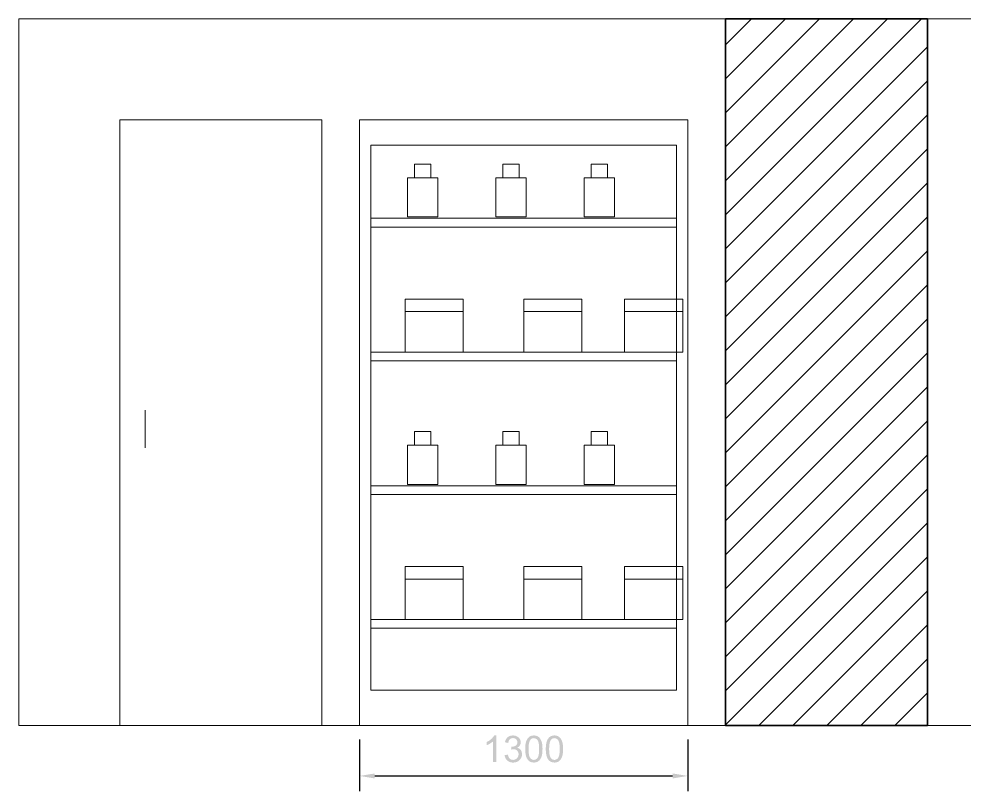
# Model space of a CAD drawing. Header units: millimetres. Extents: x -1336 to 24201, y -1370 to 16142.
# Drawn here: x 15000 to 18745, y 4740 to 7800 of the extents above; entities that cross this region are included whole.
import ezdxf

# ---------------------------------------------------------------- set-up
doc = ezdxf.new("R2010")
doc.units = ezdxf.units.MM
for name, color, linetype, lineweight in [('A-COLS', 7, 'Continuous', 35), ('A-DIMS-MM', 7, 'Continuous', 13), ('A-DOOR', 7, 'Continuous', 13), ('A-ELEVATION', 7, 'Continuous', 13), ('A-SHELF-OPEN', 7, 'Continuous', 13)]:
    doc.layers.add(name, color=color, linetype=linetype, lineweight=lineweight)

msp = doc.modelspace()

# ---------------------------------------------------------------- hatches: boundary and pattern name
at = {"layer": 'A-COLS'}
h = msp.add_hatch(dxfattribs=at)
h.set_pattern_fill('ANSI31', scale=30)
h.paths.add_polyline_path([(17800, 5000), (18600, 5000), (18600, 7800), (17800, 7800)])
at = {"layer": 'A-DIMS-MM'}
h = msp.add_hatch(color=7, dxfattribs=at)
h.paths.add_polyline_path([(16891.5, 4855), (16878.6, 4855), (16878.6, 4937.2), (16877.4, 4936), (16876.1, 4934.9), (16874.7, 4933.8), (16873.2, 4932.7), (16871.6, 4931.6), (16870, 4930.5), (16868.2, 4929.4), (16866.4, 4928.3), (16864.5, 4927.2), (16862.7, 4926.2), (16860.9, 4925.3), (16859.2, 4924.4), (16857.5, 4923.6), (16855.9, 4922.9), (16854.3, 4922.2), (16852.8, 4921.6), (16852.8, 4934.1), (16855.5, 4935.4), (16858.1, 4936.7), (16860.5, 4938.2), (16862.9, 4939.7), (16865.3, 4941.3), (16867.5, 4942.9), (16869.7, 4944.6), (16871.7, 4946.4), (16873.7, 4948.2), (16875.5, 4950), (16877.1, 4951.8), (16878.6, 4953.5), (16880, 4955.3), (16881.2, 4957), (16882.3, 4958.7), (16883.2, 4960.4), (16891.5, 4960.4), (16891.5, 4855)])
h.paths.add_polyline_path([(16924.6, 4882.7), (16937.5, 4884.4), (16937.8, 4883.1), (16938.1, 4881.8), (16938.4, 4880.5), (16938.8, 4879.3), (16939.2, 4878.2), (16939.6, 4877.1), (16940, 4876), (16940.5, 4875), (16941, 4874), (16941.5, 4873.1), (16942, 4872.3), (16942.6, 4871.4), (16943.1, 4870.7), (16943.7, 4869.9), (16944.4, 4869.3), (16945, 4868.6), (16945.7, 4868.1), (16946.4, 4867.5), (16947.1, 4867), (16947.8, 4866.5), (16948.6, 4866.1), (16949.4, 4865.7), (16950.1, 4865.3), (16950.9, 4865), (16951.8, 4864.7), (16952.6, 4864.5), (16953.5, 4864.3), (16954.3, 4864.1), (16955.2, 4864), (16956.1, 4863.9), (16957.1, 4863.8), (16958, 4863.8), (16959.2, 4863.8), (16960.3, 4863.9), (16961.3, 4864), (16962.4, 4864.2), (16963.4, 4864.4), (16964.5, 4864.7), (16965.4, 4865), (16966.4, 4865.4), (16967.4, 4865.8), (16968.3, 4866.3), (16969.2, 4866.8), (16970.1, 4867.4), (16970.9, 4868), (16971.8, 4868.6), (16972.6, 4869.3), (16973.4, 4870.1), (16974.2, 4870.9), (16974.9, 4871.7), (16975.5, 4872.6), (16976.1, 4873.5), (16976.7, 4874.3), (16977.2, 4875.3), (16977.7, 4876.2), (16978.1, 4877.2), (16978.5, 4878.2), (16978.8, 4879.2), (16979, 4880.2), (16979.3, 4881.3), (16979.4, 4882.3), (16979.6, 4883.4), (16979.6, 4884.6), (16979.7, 4885.7), (16979.6, 4886.8), (16979.6, 4887.9), (16979.5, 4888.9), (16979.3, 4890), (16979.1, 4891), (16978.8, 4891.9), (16978.5, 4892.9), (16978.2, 4893.8), (16977.8, 4894.7), (16977.4, 4895.6), (16976.9, 4896.5), (16976.4, 4897.3), (16975.8, 4898.1), (16975.2, 4898.9), (16974.6, 4899.6), (16973.9, 4900.4), (16973.1, 4901.1), (16972.4, 4901.7), (16971.6, 4902.3), (16970.8, 4902.9), (16969.9, 4903.4), (16969.1, 4903.9), (16968.2, 4904.3), (16967.3, 4904.7), (16966.3, 4905), (16965.4, 4905.3), (16964.4, 4905.6), (16963.4, 4905.8), (16962.3, 4905.9), (16961.3, 4906), (16960.2, 4906.1), (16959.1, 4906.1), (16958.2, 4906.1), (16957.2, 4906), (16956.1, 4905.9), (16955, 4905.8), (16953.8, 4905.6), (16952.6, 4905.3), (16951.3, 4905), (16950, 4904.7), (16951.4, 4916), (16952.1, 4916), (16952.6, 4915.9), (16953.1, 4915.9), (16953.5, 4915.9), (16955.5, 4915.9), (16957.5, 4916.1), (16959.5, 4916.5), (16961.3, 4917), (16963.2, 4917.6), (16964.9, 4918.3), (16966.7, 4919.2), (16968.3, 4920.2), (16969.1, 4920.7), (16969.9, 4921.3), (16970.6, 4922), (16971.2, 4922.6), (16971.8, 4923.3), (16972.4, 4924.1), (16972.8, 4924.8), (16973.3, 4925.6), (16973.7, 4926.5), (16974, 4927.4), (16974.3, 4928.3), (16974.5, 4929.2), (16974.7, 4930.2), (16974.8, 4931.3), (16974.9, 4932.3), (16974.9, 4933.4), (16974.9, 4934.3), (16974.9, 4935.2), (16974.8, 4936), (16974.6, 4936.8), (16974.5, 4937.6), (16974.3, 4938.4), (16974, 4939.2), (16973.7, 4939.9), (16973.4, 4940.6), (16973.1, 4941.3), (16972.7, 4942), (16972.2, 4942.7), (16971.8, 4943.3), (16971.3, 4944), (16970.7, 4944.6), (16970.1, 4945.2), (16969.5, 4945.7), (16968.9, 4946.3), (16968.2, 4946.8), (16967.6, 4947.2), (16966.9, 4947.6), (16966.1, 4948), (16965.4, 4948.4), (16964.6, 4948.7), (16963.9, 4948.9), (16963, 4949.2), (16962.2, 4949.4), (16961.4, 4949.5), (16960.5, 4949.7), (16959.6, 4949.8), (16958.7, 4949.8), (16957.7, 4949.8), (16956.8, 4949.8), (16955.9, 4949.8), (16955, 4949.7), (16954.1, 4949.5), (16953.3, 4949.4), (16952.5, 4949.2), (16951.6, 4948.9), (16950.8, 4948.6), (16950.1, 4948.3), (16949.3, 4948), (16948.6, 4947.6), (16947.9, 4947.2), (16947.2, 4946.7), (16946.5, 4946.2), (16945.8, 4945.7), (16945.2, 4945.1), (16944.6, 4944.5), (16944, 4943.8), (16943.5, 4943.2), (16942.9, 4942.4), (16942.4, 4941.7), (16942, 4940.9), (16941.5, 4940.1), (16941.1, 4939.2), (16940.7, 4938.3), (16940.3, 4937.3), (16940, 4936.4), (16939.7, 4935.4), (16939.4, 4934.3), (16939.2, 4933.2), (16939, 4932.1), (16938.8, 4930.9), (16925.9, 4933.2), (16926.2, 4934.8), (16926.6, 4936.4), (16927, 4937.9), (16927.4, 4939.3), (16927.9, 4940.7), (16928.5, 4942.1), (16929.1, 4943.4), (16929.7, 4944.7), (16930.4, 4946), (16931.2, 4947.1), (16932, 4948.3), (16932.8, 4949.4), (16933.7, 4950.4), (16934.6, 4951.4), (16935.6, 4952.4), (16936.6, 4953.3), (16937.7, 4954.2), (16938.8, 4955), (16939.9, 4955.7), (16941.1, 4956.4), (16942.2, 4957.1), (16943.5, 4957.6), (16944.7, 4958.2), (16946, 4958.6), (16947.3, 4959.1), (16948.7, 4959.4), (16950.1, 4959.7), (16951.5, 4960), (16952.9, 4960.2), (16954.4, 4960.3), (16955.9, 4960.4), (16957.5, 4960.4), (16959.6, 4960.4), (16961.7, 4960.2), (16963.7, 4959.9), (16965.7, 4959.5), (16967.7, 4959), (16969.6, 4958.4), (16971.5, 4957.6), (16973.3, 4956.7), (16975, 4955.8), (16976.7, 4954.7), (16978.2, 4953.6), (16979.7, 4952.4), (16981, 4951.1), (16982.2, 4949.7), (16983.3, 4948.2), (16984.4, 4946.7), (16985.2, 4945.1), (16986, 4943.4), (16986.7, 4941.8), (16987.2, 4940.1), (16987.6, 4938.4), (16987.9, 4936.7), (16988.1, 4934.9), (16988.2, 4933.1), (16988.1, 4931.5), (16988, 4929.8), (16987.7, 4928.2), (16987.3, 4926.6), (16986.8, 4925.1), (16986.1, 4923.6), (16985.4, 4922.2), (16984.5, 4920.8), (16983.6, 4919.4), (16982.5, 4918.1), (16981.3, 4916.9), (16980, 4915.7), (16978.6, 4914.7), (16977.1, 4913.7), (16975.4, 4912.7), (16973.7, 4911.9), (16974.9, 4911.6), (16976, 4911.3), (16977.1, 4910.9), (16978.1, 4910.5), (16979.1, 4910.1), (16980.1, 4909.6), (16981.1, 4909.1), (16982, 4908.6), (16982.9, 4908), (16983.7, 4907.4), (16984.6, 4906.7), (16985.3, 4906), (16986.1, 4905.3), (16986.8, 4904.6), (16987.5, 4903.8), (16988.2, 4903), (16988.8, 4902.1), (16989.4, 4901.2), (16989.9, 4900.3), (16990.4, 4899.4), (16990.9, 4898.4), (16991.3, 4897.4), (16991.7, 4896.4), (16992, 4895.3), (16992.4, 4894.3), (16992.6, 4893.2), (16992.8, 4892), (16993, 4890.9), (16993.2, 4889.7), (16993.3, 4888.5), (16993.3, 4887.3), (16993.3, 4886), (16993.3, 4884.3), (16993.2, 4882.6), (16993, 4881), (16992.7, 4879.4), (16992.4, 4877.8), (16991.9, 4876.3), (16991.4, 4874.8), (16990.8, 4873.3), (16990.2, 4871.9), (16989.4, 4870.5), (16988.6, 4869.1), (16987.7, 4867.7), (16986.7, 4866.4), (16985.7, 4865.2), (16984.5, 4863.9), (16983.3, 4862.7), (16982, 4861.5), (16980.7, 4860.5), (16979.4, 4859.5), (16978, 4858.5), (16976.5, 4857.7), (16975, 4856.9), (16973.5, 4856.2), (16972, 4855.5), (16970.4, 4855), (16968.7, 4854.5), (16967, 4854.1), (16965.3, 4853.7), (16963.5, 4853.5), (16961.7, 4853.3), (16959.9, 4853.2), (16958, 4853.1), (16956.2, 4853.2), (16954.6, 4853.3), (16952.9, 4853.4), (16951.3, 4853.7), (16949.8, 4853.9), (16948.2, 4854.3), (16946.8, 4854.7), (16945.3, 4855.2), (16943.9, 4855.7), (16942.5, 4856.4), (16941.2, 4857), (16939.9, 4857.8), (16938.6, 4858.6), (16937.4, 4859.4), (16936.2, 4860.4), (16935, 4861.4), (16933.9, 4862.4), (16932.8, 4863.5), (16931.9, 4864.6), (16930.9, 4865.8), (16930.1, 4867), (16929.3, 4868.2), (16928.5, 4869.5), (16927.8, 4870.8), (16927.2, 4872.2), (16926.7, 4873.6), (16926.2, 4875), (16925.7, 4876.5), (16925.3, 4878), (16925, 4879.5), (16924.8, 4881.1), (16924.6, 4882.7)])
h.paths.add_polyline_path([(17006.1, 4906.8), (17006.1, 4909.1), (17006.1, 4911.3), (17006.2, 4913.5), (17006.3, 4915.6), (17006.5, 4917.7), (17006.6, 4919.7), (17006.8, 4921.7), (17007, 4923.6), (17007.3, 4925.4), (17007.6, 4927.2), (17007.9, 4929), (17008.2, 4930.6), (17008.6, 4932.2), (17009, 4933.8), (17009.5, 4935.3), (17009.9, 4936.8), (17010.4, 4938.2), (17010.9, 4939.5), (17011.5, 4940.8), (17012.1, 4942.1), (17012.7, 4943.3), (17013.3, 4944.5), (17014, 4945.7), (17014.7, 4946.8), (17015.4, 4947.9), (17016.2, 4948.9), (17016.9, 4949.9), (17017.8, 4950.9), (17018.6, 4951.8), (17019.5, 4952.6), (17020.4, 4953.5), (17021.3, 4954.3), (17022.3, 4955), (17023.3, 4955.7), (17024.3, 4956.4), (17025.3, 4957), (17026.4, 4957.5), (17027.5, 4958), (17028.7, 4958.5), (17029.8, 4958.9), (17031, 4959.3), (17032.3, 4959.6), (17033.5, 4959.8), (17034.8, 4960), (17036.2, 4960.2), (17037.5, 4960.3), (17038.9, 4960.4), (17040.3, 4960.4), (17042.4, 4960.4), (17044.4, 4960.2), (17046.4, 4960), (17048.3, 4959.6), (17050.1, 4959.1), (17051.8, 4958.5), (17053.5, 4957.8), (17055.2, 4957), (17056.7, 4956.1), (17058.2, 4955.1), (17059.6, 4954.1), (17061, 4952.9), (17062.3, 4951.6), (17063.5, 4950.2), (17064.6, 4948.8), (17065.7, 4947.2), (17066.7, 4945.6), (17067.6, 4943.8), (17068.5, 4942), (17069.4, 4940.1), (17070.2, 4938.1), (17070.9, 4936), (17071.6, 4933.9), (17072.2, 4931.6), (17072.5, 4930.4), (17072.8, 4929.2), (17073, 4927.9), (17073.2, 4926.6), (17073.4, 4925.2), (17073.6, 4923.8), (17073.8, 4922.3), (17074, 4920.8), (17074.1, 4919.2), (17074.2, 4917.6), (17074.3, 4915.9), (17074.4, 4914.2), (17074.5, 4912.4), (17074.5, 4910.6), (17074.6, 4908.7), (17074.6, 4906.8), (17074.5, 4904.5), (17074.5, 4902.3), (17074.4, 4900.1), (17074.3, 4898), (17074.2, 4895.9), (17074, 4893.9), (17073.8, 4892), (17073.6, 4890.1), (17073.4, 4888.2), (17073.1, 4886.5), (17072.8, 4884.7), (17072.4, 4883.1), (17072.1, 4881.5), (17071.7, 4879.9), (17071.2, 4878.4), (17070.8, 4877), (17070.3, 4875.6), (17069.8, 4874.2), (17069.2, 4872.9), (17068.6, 4871.6), (17068, 4870.4), (17067.4, 4869.2), (17066.7, 4868), (17066, 4866.9), (17065.3, 4865.8), (17064.6, 4864.8), (17063.8, 4863.8), (17063, 4862.8), (17062.1, 4861.9), (17061.2, 4861), (17060.3, 4860.2), (17059.4, 4859.4), (17058.5, 4858.7), (17057.5, 4858), (17056.4, 4857.3), (17055.4, 4856.7), (17054.3, 4856.1), (17053.2, 4855.6), (17052, 4855.2), (17050.9, 4854.8), (17049.7, 4854.4), (17048.4, 4854.1), (17047.1, 4853.8), (17045.8, 4853.6), (17044.5, 4853.4), (17043.1, 4853.3), (17041.7, 4853.2), (17040.3, 4853.2), (17038.5, 4853.3), (17036.6, 4853.4), (17034.9, 4853.6), (17033.1, 4853.9), (17031.5, 4854.3), (17029.9, 4854.7), (17028.3, 4855.3), (17026.8, 4855.9), (17025.3, 4856.7), (17023.9, 4857.5), (17022.5, 4858.4), (17021.2, 4859.3), (17020, 4860.4), (17018.7, 4861.5), (17017.6, 4862.8), (17016.5, 4864.1), (17015.2, 4865.8), (17014, 4867.6), (17012.9, 4869.6), (17011.9, 4871.7), (17011, 4873.9), (17010.1, 4876.2), (17009.4, 4878.7), (17008.7, 4881.3), (17008.1, 4884.1), (17007.5, 4886.9), (17007.1, 4889.9), (17006.7, 4893), (17006.5, 4896.3), (17006.3, 4899.6), (17006.1, 4903.2), (17006.1, 4906.8)])
h.paths.add_polyline_path([(17019.3, 4906.8), (17019.4, 4903.6), (17019.4, 4900.6), (17019.6, 4897.7), (17019.7, 4894.9), (17019.9, 4892.3), (17020.2, 4889.8), (17020.5, 4887.5), (17020.9, 4885.3), (17021.3, 4883.2), (17021.7, 4881.2), (17022.2, 4879.4), (17022.7, 4877.7), (17023.3, 4876.2), (17024, 4874.8), (17024.7, 4873.5), (17025.4, 4872.4), (17026.2, 4871.3), (17026.9, 4870.4), (17027.8, 4869.5), (17028.6, 4868.6), (17029.4, 4867.9), (17030.3, 4867.2), (17031.2, 4866.5), (17032.1, 4865.9), (17033.1, 4865.4), (17034.1, 4865), (17035, 4864.6), (17036.1, 4864.3), (17037.1, 4864.1), (17038.1, 4863.9), (17039.2, 4863.8), (17040.3, 4863.8), (17041.4, 4863.8), (17042.5, 4863.9), (17043.6, 4864.1), (17044.6, 4864.3), (17045.6, 4864.6), (17046.6, 4865), (17047.6, 4865.5), (17048.5, 4866), (17049.4, 4866.5), (17050.3, 4867.2), (17051.2, 4867.9), (17052.1, 4868.6), (17052.9, 4869.5), (17053.7, 4870.4), (17054.5, 4871.4), (17055.3, 4872.4), (17056, 4873.5), (17056.7, 4874.8), (17057.3, 4876.2), (17057.9, 4877.8), (17058.4, 4879.5), (17058.9, 4881.3), (17059.4, 4883.2), (17059.8, 4885.3), (17060.2, 4887.5), (17060.5, 4889.9), (17060.7, 4892.3), (17060.9, 4895), (17061.1, 4897.7), (17061.2, 4900.6), (17061.3, 4903.6), (17061.3, 4906.8), (17061.3, 4910), (17061.2, 4913), (17061.1, 4915.9), (17060.9, 4918.7), (17060.7, 4921.3), (17060.5, 4923.8), (17060.2, 4926.1), (17059.8, 4928.4), (17059.4, 4930.4), (17058.9, 4932.4), (17058.4, 4934.2), (17057.9, 4935.9), (17057.3, 4937.4), (17056.7, 4938.8), (17056, 4940.1), (17055.3, 4941.2), (17054.5, 4942.3), (17053.7, 4943.2), (17052.9, 4944.1), (17052, 4945), (17051.2, 4945.7), (17050.3, 4946.4), (17049.4, 4947.1), (17048.5, 4947.6), (17047.5, 4948.1), (17046.5, 4948.6), (17045.5, 4948.9), (17044.5, 4949.2), (17043.5, 4949.5), (17042.4, 4949.6), (17041.3, 4949.7), (17040.2, 4949.8), (17039.1, 4949.7), (17038, 4949.6), (17037, 4949.5), (17036, 4949.3), (17035, 4949), (17034, 4948.7), (17033.1, 4948.3), (17032.2, 4947.9), (17031.3, 4947.4), (17030.5, 4946.8), (17029.7, 4946.2), (17028.9, 4945.5), (17028.1, 4944.8), (17027.4, 4944), (17026.7, 4943.1), (17026, 4942.2), (17025.2, 4941), (17024.4, 4939.6), (17023.7, 4938.1), (17023.1, 4936.4), (17022.5, 4934.7), (17021.9, 4932.8), (17021.4, 4930.7), (17021, 4928.6), (17020.6, 4926.3), (17020.3, 4923.9), (17020, 4921.4), (17019.8, 4918.7), (17019.6, 4915.9), (17019.4, 4913), (17019.4, 4910), (17019.3, 4906.8)])
h.paths.add_polyline_path([(17087.7, 4906.8), (17087.7, 4909.1), (17087.7, 4911.3), (17087.8, 4913.5), (17087.9, 4915.6), (17088, 4917.7), (17088.2, 4919.7), (17088.4, 4921.7), (17088.6, 4923.6), (17088.9, 4925.4), (17089.2, 4927.2), (17089.5, 4929), (17089.8, 4930.6), (17090.2, 4932.2), (17090.6, 4933.8), (17091, 4935.3), (17091.5, 4936.8), (17092, 4938.2), (17092.5, 4939.5), (17093.1, 4940.8), (17093.6, 4942.1), (17094.3, 4943.3), (17094.9, 4944.5), (17095.6, 4945.7), (17096.3, 4946.8), (17097, 4947.9), (17097.7, 4948.9), (17098.5, 4949.9), (17099.3, 4950.9), (17100.2, 4951.8), (17101.1, 4952.6), (17102, 4953.5), (17102.9, 4954.3), (17103.8, 4955), (17104.8, 4955.7), (17105.9, 4956.4), (17106.9, 4957), (17108, 4957.5), (17109.1, 4958), (17110.2, 4958.5), (17111.4, 4958.9), (17112.6, 4959.3), (17113.9, 4959.6), (17115.1, 4959.8), (17116.4, 4960), (17117.7, 4960.2), (17119.1, 4960.3), (17120.5, 4960.4), (17121.9, 4960.4), (17124, 4960.4), (17126, 4960.2), (17127.9, 4960), (17129.8, 4959.6), (17131.7, 4959.1), (17133.4, 4958.5), (17135.1, 4957.8), (17136.7, 4957), (17138.3, 4956.1), (17139.8, 4955.1), (17141.2, 4954.1), (17142.5, 4952.9), (17143.8, 4951.6), (17145, 4950.2), (17146.2, 4948.8), (17147.3, 4947.2), (17148.3, 4945.6), (17149.2, 4943.8), (17150.1, 4942), (17151, 4940.1), (17151.8, 4938.1), (17152.5, 4936), (17153.2, 4933.9), (17153.8, 4931.6), (17154.1, 4930.4), (17154.3, 4929.2), (17154.6, 4927.9), (17154.8, 4926.6), (17155, 4925.2), (17155.2, 4923.8), (17155.4, 4922.3), (17155.5, 4920.8), (17155.7, 4919.2), (17155.8, 4917.6), (17155.9, 4915.9), (17156, 4914.2), (17156.1, 4912.4), (17156.1, 4910.6), (17156.1, 4908.7), (17156.1, 4906.8), (17156.1, 4904.5), (17156.1, 4902.3), (17156, 4900.1), (17155.9, 4898), (17155.8, 4895.9), (17155.6, 4893.9), (17155.4, 4892), (17155.2, 4890.1), (17154.9, 4888.2), (17154.7, 4886.5), (17154.3, 4884.7), (17154, 4883.1), (17153.6, 4881.5), (17153.2, 4879.9), (17152.8, 4878.4), (17152.3, 4877), (17151.9, 4875.6), (17151.3, 4874.2), (17150.8, 4872.9), (17150.2, 4871.6), (17149.6, 4870.4), (17149, 4869.2), (17148.3, 4868), (17147.6, 4866.9), (17146.9, 4865.8), (17146.1, 4864.8), (17145.3, 4863.8), (17144.5, 4862.8), (17143.7, 4861.9), (17142.8, 4861), (17141.9, 4860.2), (17141, 4859.4), (17140, 4858.7), (17139, 4858), (17138, 4857.3), (17137, 4856.7), (17135.9, 4856.1), (17134.8, 4855.6), (17133.6, 4855.2), (17132.4, 4854.8), (17131.2, 4854.4), (17130, 4854.1), (17128.7, 4853.8), (17127.4, 4853.6), (17126.1, 4853.4), (17124.7, 4853.3), (17123.3, 4853.2), (17121.9, 4853.2), (17120, 4853.3), (17118.2, 4853.4), (17116.4, 4853.6), (17114.7, 4853.9), (17113, 4854.3), (17111.4, 4854.7), (17109.9, 4855.3), (17108.3, 4855.9), (17106.9, 4856.7), (17105.5, 4857.5), (17104.1, 4858.4), (17102.8, 4859.3), (17101.5, 4860.4), (17100.3, 4861.5), (17099.2, 4862.8), (17098.1, 4864.1), (17096.8, 4865.8), (17095.6, 4867.6), (17094.5, 4869.6), (17093.5, 4871.7), (17092.6, 4873.9), (17091.7, 4876.2), (17091, 4878.7), (17090.3, 4881.3), (17089.7, 4884.1), (17089.1, 4886.9), (17088.7, 4889.9), (17088.3, 4893), (17088, 4896.3), (17087.8, 4899.6), (17087.7, 4903.2), (17087.7, 4906.8)])
h.paths.add_polyline_path([(17100.9, 4906.8), (17100.9, 4903.6), (17101, 4900.6), (17101.1, 4897.7), (17101.3, 4894.9), (17101.5, 4892.3), (17101.8, 4889.8), (17102.1, 4887.5), (17102.4, 4885.3), (17102.8, 4883.2), (17103.3, 4881.2), (17103.8, 4879.4), (17104.3, 4877.7), (17104.9, 4876.2), (17105.6, 4874.8), (17106.2, 4873.5), (17107, 4872.4), (17107.7, 4871.3), (17108.5, 4870.4), (17109.3, 4869.5), (17110.2, 4868.6), (17111, 4867.9), (17111.9, 4867.2), (17112.8, 4866.5), (17113.7, 4865.9), (17114.7, 4865.4), (17115.6, 4865), (17116.6, 4864.6), (17117.6, 4864.3), (17118.7, 4864.1), (17119.7, 4863.9), (17120.8, 4863.8), (17121.9, 4863.8), (17123, 4863.8), (17124.1, 4863.9), (17125.1, 4864.1), (17126.2, 4864.3), (17127.2, 4864.6), (17128.2, 4865), (17129.1, 4865.5), (17130.1, 4866), (17131, 4866.5), (17131.9, 4867.2), (17132.8, 4867.9), (17133.6, 4868.6), (17134.5, 4869.5), (17135.3, 4870.4), (17136.1, 4871.4), (17136.8, 4872.4), (17137.6, 4873.5), (17138.3, 4874.8), (17138.9, 4876.2), (17139.5, 4877.8), (17140, 4879.5), (17140.5, 4881.3), (17141, 4883.2), (17141.4, 4885.3), (17141.7, 4887.5), (17142, 4889.9), (17142.3, 4892.3), (17142.5, 4895), (17142.7, 4897.7), (17142.8, 4900.6), (17142.9, 4903.6), (17142.9, 4906.8), (17142.9, 4910), (17142.8, 4913), (17142.7, 4915.9), (17142.5, 4918.7), (17142.3, 4921.3), (17142, 4923.8), (17141.7, 4926.1), (17141.4, 4928.4), (17141, 4930.4), (17140.5, 4932.4), (17140, 4934.2), (17139.5, 4935.9), (17138.9, 4937.4), (17138.3, 4938.8), (17137.6, 4940.1), (17136.8, 4941.2), (17136.1, 4942.3), (17135.3, 4943.2), (17134.5, 4944.1), (17133.6, 4945), (17132.8, 4945.7), (17131.9, 4946.4), (17131, 4947.1), (17130, 4947.6), (17129.1, 4948.1), (17128.1, 4948.6), (17127.1, 4948.9), (17126.1, 4949.2), (17125, 4949.5), (17124, 4949.6), (17122.9, 4949.7), (17121.8, 4949.8), (17120.7, 4949.7), (17119.6, 4949.6), (17118.6, 4949.5), (17117.5, 4949.3), (17116.6, 4949), (17115.6, 4948.7), (17114.7, 4948.3), (17113.8, 4947.9), (17112.9, 4947.4), (17112.1, 4946.8), (17111.2, 4946.2), (17110.5, 4945.5), (17109.7, 4944.8), (17109, 4944), (17108.3, 4943.1), (17107.6, 4942.2), (17106.8, 4941), (17106, 4939.6), (17105.3, 4938.1), (17104.7, 4936.4), (17104.1, 4934.7), (17103.5, 4932.8), (17103, 4930.7), (17102.6, 4928.6), (17102.2, 4926.3), (17101.9, 4923.9), (17101.6, 4921.4), (17101.3, 4918.7), (17101.2, 4915.9), (17101, 4913), (17100.9, 4910), (17100.9, 4906.8)])

# ---------------------------------------------------------------- linework, layer by layer
at = {"color": 7}
for p, q in [((16350, 4945), (16350, 4740)), ((17650, 4945), (17650, 4740)), ((16410, 4800), (17590, 4800))]:
    msp.add_line(p, q, dxfattribs=at)
at = {"color": 0, "linetype": 'ByBlock'}
for points in [[(16410, 4790.1), (16350, 4800), (16410, 4809.9)], [(17590, 4809.9), (17650, 4800), (17590, 4790.1)]]:
    msp.add_solid(points, dxfattribs=at)
at = {"layer": 'A-COLS'}
msp.add_lwpolyline([(17800, 5000), (18600, 5000), (18600, 7800), (17800, 7800)], close=True, dxfattribs=at)
at = {"layer": 'A-DOOR'}
msp.add_line((15500, 6100), (15500, 6250), dxfattribs=at)
msp.add_lwpolyline([(15400, 5000), (16200, 5000), (16200, 7400), (15400, 7400)], close=True, dxfattribs=at)
at = {"layer": 'A-ELEVATION'}
msp.add_lwpolyline([(15000, 5000), (23700, 5000), (23700, 7800), (15000, 7800)], close=True, dxfattribs=at)
at = {"layer": 'A-SHELF-OPEN'}
for p, q in [((16530, 6640), (16760, 6640)), ((17000, 6640), (17230, 6640)), ((17400, 6640), (17630, 6640)), ((16530, 5580), (16760, 5580)), ((17000, 5580), (17230, 5580)), ((17400, 5580), (17630, 5580))]:
    msp.add_line(p, q, dxfattribs=at)
for points in [[(16350, 5000), (17650, 5000), (17650, 7400), (16350, 7400)], [(16395, 5140), (17605, 5140), (17605, 7300), (16395, 7300)], [(16567.6, 7170.4), (16632.4, 7170.4), (16632.4, 7225), (16567.6, 7225)], [(16917.6, 7170.4), (16982.4, 7170.4), (16982.4, 7225), (16917.6, 7225)], [(17267.6, 7170.4), (17332.4, 7170.4), (17332.4, 7225), (17267.6, 7225)], [(16540, 7015), (16660, 7015), (16660, 7170.4), (16540, 7170.4)], [(16890, 7015), (17010, 7015), (17010, 7170.4), (16890, 7170.4)], [(17240, 7015), (17360, 7015), (17360, 7170.4), (17240, 7170.4)], [(16395, 6975), (17605, 6975), (17605, 7010), (16395, 7010)], [(16530, 6480), (16760, 6480), (16760, 6690), (16530, 6690)], [(17000, 6480), (17230, 6480), (17230, 6690), (17000, 6690)], [(17400, 6480), (17630, 6480), (17630, 6690), (17400, 6690)], [(16395, 6445), (17605, 6445), (17605, 6480), (16395, 6480)], [(16567.6, 6110.4), (16632.4, 6110.4), (16632.4, 6165), (16567.6, 6165)], [(16917.6, 6110.4), (16982.4, 6110.4), (16982.4, 6165), (16917.6, 6165)], [(17267.6, 6110.4), (17332.4, 6110.4), (17332.4, 6165), (17267.6, 6165)], [(16540, 5955), (16660, 5955), (16660, 6110.4), (16540, 6110.4)], [(16890, 5955), (17010, 5955), (17010, 6110.4), (16890, 6110.4)], [(17240, 5955), (17360, 5955), (17360, 6110.4), (17240, 6110.4)], [(16395, 5915), (17605, 5915), (17605, 5950), (16395, 5950)], [(16530, 5420), (16760, 5420), (16760, 5630), (16530, 5630)], [(17000, 5420), (17230, 5420), (17230, 5630), (17000, 5630)], [(17400, 5420), (17630, 5420), (17630, 5630), (17400, 5630)], [(16395, 5385), (17605, 5385), (17605, 5420), (16395, 5420)]]:
    msp.add_lwpolyline(points, close=True, dxfattribs=at)
at = {"layer": 'Defpoints'}
for p in [(15000, 7800), (16350, 5000), (17650, 5000), (16350, 4800)]:
    msp.add_point(p, dxfattribs=at)

doc.saveas('drawing.dxf')
